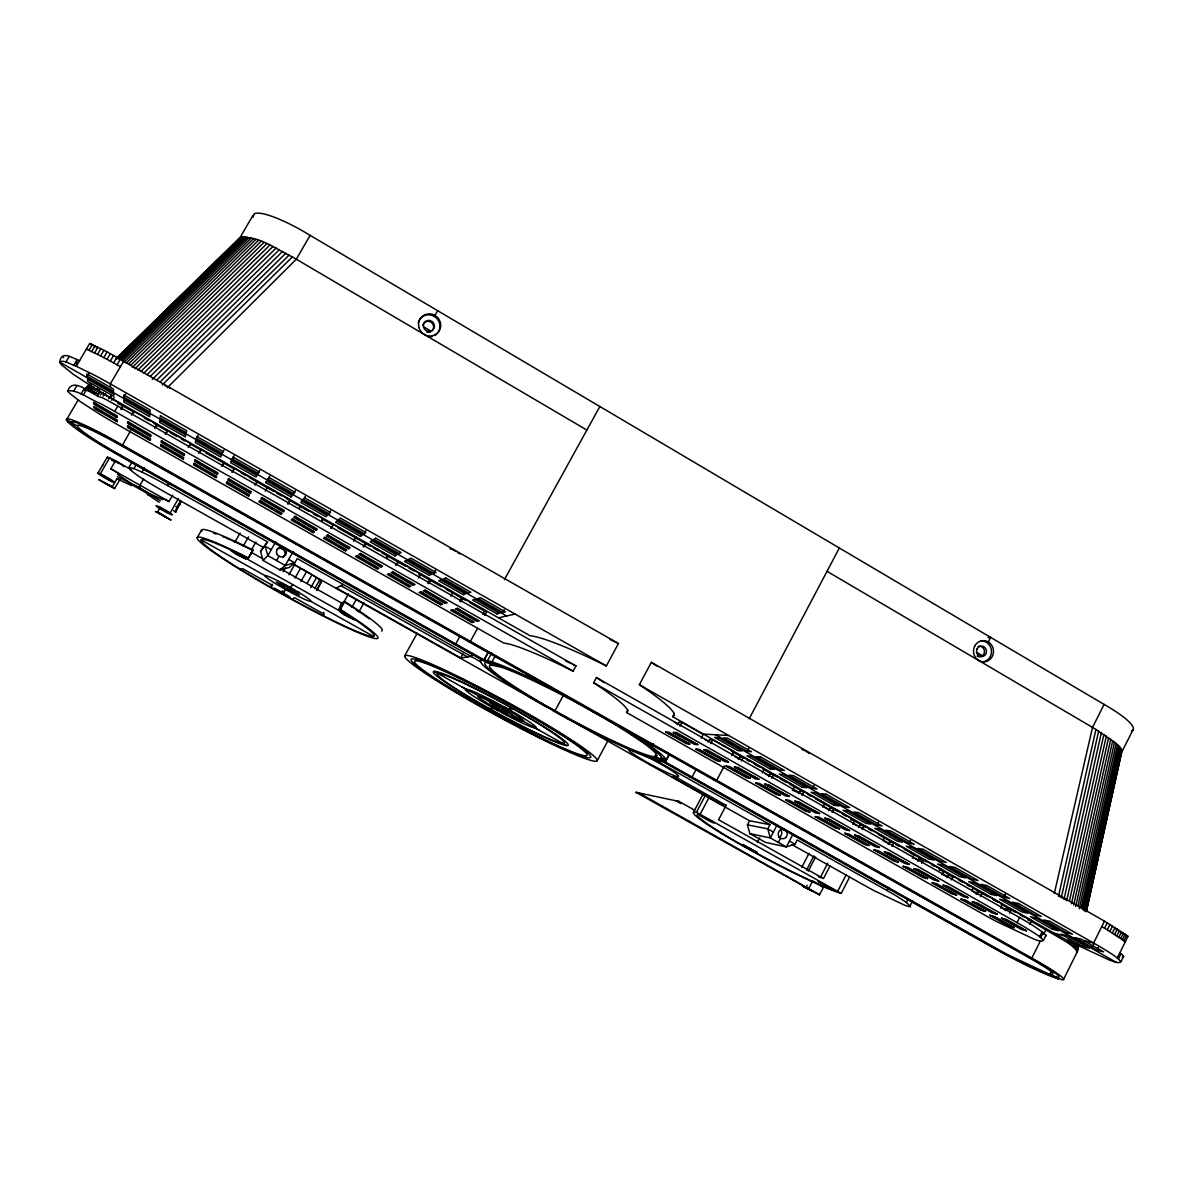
<?xml version="1.0" encoding="UTF-8"?>
<svg xmlns="http://www.w3.org/2000/svg" width="1193" height="1193" viewBox="0 0 1193 1193"><rect width="100%" height="100%" fill="white"/><g stroke="black" fill="none" stroke-linecap="round" stroke-linejoin="round"><path stroke-width="1.5" d="M127.562 425.782L127.547 427.467L150.348 440.366L150.497 438.77L127.562 425.782L150.348 440.366M127.591 421.681L127.576 423.411L150.706 436.519L150.87 434.878L127.591 421.681L150.706 436.519M133.661 413.017L133.72 411.227L156.969 424.41L156.775 426.125M160.354 500.762L139.775 487.982L139.954 485.208L143.667 478.84M160.861 444.631L160.652 446.197L183.334 459.037L183.677 457.545L160.861 444.631L183.334 459.037M161.383 440.828L161.159 442.439L184.169 455.458L184.527 453.936L161.383 440.828L184.169 455.458M167.214 432.045L167.467 430.375L190.597 443.498L190.194 445.078M1063.485 979.572L1077.488 951.283L1071.135 945.05L1071.955 941.411M1079.247 908.723L1116.156 743.448L1095.92 729.43L827.032 571.313M1072.626 946.153L1073.446 942.53M1081.141 908.052L1117.587 744.76L1116.156 743.448M1073.939 947.182L1074.744 943.544M1082.424 909.111L1118.825 745.998L1117.587 744.76M1075.042 948.107L1075.847 944.483M1083.512 910.095L1119.869 747.176L1118.825 745.998M1075.937 948.942L1077.145 943.514M1084.407 910.975L1120.704 748.25L1119.869 747.176M1076.638 949.673L1077.443 946.064M1085.496 909.961L1121.345 749.249L1120.704 748.25M1109.087 805.603L1111.503 794.762M1112.308 791.153L1113.919 783.92M1114.724 780.311L1116.335 773.079M1117.14 769.47L1118.766 762.238M1119.571 758.629L1120.376 755.02M1077.13 950.314L1078.338 944.901M1085.973 910.647L1121.345 749.249M1076.459 951.925L1078.621 944.588M1086.286 910.199L1121.375 752.813L1133.126 729.609M1078.621 945.393L1076.996 951.82M1086.241 911.735L1121.763 750.158M1077.488 951.283L1078.696 945.84M1086.376 911.363L1121.987 750.964M1058.564 895.943L1095.92 729.43M1061.323 897.539L1098.664 731.07M1064.052 899.149L1101.348 732.726M1066.661 900.73L1103.913 734.366M1069.539 900.447L1106.358 735.992M1071.463 903.742L1108.64 737.572M1073.655 905.159L1110.772 739.123M1071.135 945.05L1067.601 942.589L1068.406 938.98M1075.668 906.531L1112.741 740.614M1069.465 943.857L1070.27 940.218M1077.995 905.681L1114.545 742.061M1054.314 893.527L1092.52 727.432L1104.107 704.362M213.92 263.653L239.972 237.69C258.702 235.379 276.075 249.158 292.374 256.913L586.867 430.076M254.437 213.771L252.886 217.305M173.358 510.529A9.097 0.746 29.4 0 1 175.55 512.379L176.982 506.921L180.65 500.583M196.323 438.413L196.845 436.504L222.942 451.342L222.241 453.146L196.323 438.413L198.098 435.356M193.982 463.391L193.579 464.823L216.127 477.588L216.679 476.231L193.982 463.391L216.127 477.588M194.996 459.857L194.563 461.348L217.454 474.307L218.021 472.905L194.996 459.857L217.454 474.307M200.573 450.969L201.035 449.418L224.03 462.466L223.434 463.943M94.978 388.486L73.131 374.184L61.768 365.043A47.645 5.369 30.1 0 1 59.65 362.076C61.663 349.415 73.012 358.81 79.618 360.554L89.714 343.465L107.116 351.875L618.436 643.519L606.342 665.948L602.704 664.143A123.192 13.675 28.3 0 0 532.451 636.048L530.095 635.765L111.009 397.925A65.093 7.382 30.1 0 1 94.978 388.486M67.688 421.726L66.42 419.772L67.121 418.982M201.885 531.526A103.359 8.485 29.1 0 1 252.036 549.585L253.08 550.107L247.518 559.249L338.469 610.219L341.571 603.017L344.717 601.57L345.642 602.152A103.359 8.485 29.1 0 1 381.551 631.008M232.277 458.843L233.053 457.083L259 471.831L258.046 473.472L232.277 458.843L234.037 455.786M226.924 482.032L226.312 483.359L248.74 496.049L249.486 494.797L226.924 482.032L248.74 496.049M228.415 478.796L227.788 480.153L250.545 493.037L251.305 491.755L228.415 478.796L250.545 493.037M254.989 485.268L257.285 481.346L234.41 468.372L232.262 472.383M1118.408 959.038L1121.047 953.58L1119.944 952.655L1127.996 936.341L1104.479 921.145L651.363 662.324L639.329 684.693L642.088 686.542A123.863 13.839 28.5 0 1 660.027 699.516L664.486 703.154A123.863 13.839 28.5 0 1 674.269 715.159L672.673 716.68L1054.254 933.254A60.127 6.219 27 0 0 1068.824 941.202L1109.669 960.186A43.932 4.518 27 0 0 1116.394 962.393C1128.563 964.347 1109.401 952.297 1106.597 950.761A59.486 6.099 27 0 0 1093.623 943.037L639.329 684.693M1120.958 961.826L1123.597 956.398L1121.987 954.43L1121.047 953.58L1117.259 958.098L1119.944 952.655M469.445 691.135L462.034 686.989L502.924 708.717L512.08 714.696L498.659 708.642L489.667 702.453M1104.479 921.145L1093.623 943.037L1083.736 940.576M1092.147 947.406L1093.742 944.17M1097.083 950.21L1103.614 951.88L1081.216 939.145L1074.833 937.564L1097.083 950.21L1098.425 947.525M1051.644 970.938L1050.034 974.189L1047.499 973.369L1008.875 955.25A52.626 4.548 27.3 0 1 995.976 948.226L655.762 756.601M1083.05 946.631L1089.373 948.241L1067.288 935.7L1061.084 934.164L1083.05 946.631L1084.362 943.976M1125.312 941.769L1107.298 929.824L1110.012 924.366M1109.893 931.375L1112.607 925.917M1112.368 932.896L1115.067 927.438M1114.694 934.358L1117.409 928.915M1116.887 935.774L1119.586 930.316M1118.915 937.116L1121.614 931.673M1120.779 938.399L1123.478 932.956M1122.479 939.607L1125.163 934.164M1123.985 940.725L1126.669 935.297M1039.55 936.773L1042.071 931.718L1031.796 924.784A54.893 5.428 27.2 0 0 1019.583 917.551L596.425 677.564L593.622 682.739L596.232 684.454A115.02 11.9 28.6 0 1 627.712 711.088L626.579 712.534L983.286 914.3A55.445 5.398 27.2 0 0 996.871 921.697L1034.077 939.145A40.532 3.922 27.2 0 0 1039.953 941.098C1050.108 942.038 1031.513 931.42 1029.261 929.854A54.908 5.309 27.3 0 0 1017.047 922.636L593.622 682.739M1040.699 937.668L1043.204 932.628L1042.071 931.718M1040.49 940.695L1031.826 958.068L1029.693 957.472M1043.636 934.373L1046.007 929.63M1043.428 940.352L1045.933 935.327L1043.204 932.628M1052.524 929.302L1058.683 930.808L1036.463 918.192L1030.439 916.761L1052.524 929.302L1054.12 926.111M1107.298 929.824L1104.584 928.229L1107.298 922.771M1017.047 922.636L1019.583 917.551M1029.619 924.471L1031.513 920.713L1011.515 909.364L1006.46 908.186L1005.207 910.677M1003.79 897.196L1009.74 898.523L986.954 885.579L981.153 884.341L1003.79 897.196L1005.416 893.96M1000.539 907.977L1002.433 904.205L982.346 892.811L977.44 891.723L976.187 894.228M1009.621 913.137L1011.515 909.364M971.952 890.157L973.22 887.637L953.028 876.169L948.271 875.17L947.003 877.675M980.437 896.584L982.346 892.811M990.995 894.362L996.766 895.645L974.293 882.88L968.656 881.687L990.995 894.362L992.606 891.171M951.104 879.957L953.028 876.169M493.291 665.097L121.298 455.577A56.682 5.324 29.7 0 1 107.221 447.405C78.365 431.016 58.069 412.286 106.52 437.637A56.175 5.219 29.7 0 1 121.119 445.6L1028.56 957.427A52.149 4.474 27.3 0 1 1040.132 964.212C1042.205 965.54 1059.831 975.725 1050.034 974.189L1061.904 979.766A53.864 4.623 27.3 0 0 1038.984 962.155L113.723 440.142A58.084 5.428 29.7 0 0 66.957 418.743M792.092 844.704L863.15 884.669A45.319 3.862 27.7 0 0 874.439 890.813L904.145 904.98A33.15 2.804 27.7 0 0 910.587 906.665L906.426 902.43L908.022 899.313M910.244 905.547L912.615 900.894M941.933 874.752L943.857 870.965L923.546 859.437L918.953 858.542L917.671 861.048M908.917 843.287L914.256 844.256L891.096 831.089L885.892 830.209L908.917 843.287L910.572 840.036M906.426 902.43L897.39 896.584A44.961 3.803 27.7 0 0 887.07 890.575L888.681 887.443M912.391 857.991L914.33 854.203L893.915 842.631L889.486 841.811L888.188 844.331M921.622 863.225L923.546 859.437M883.342 839.887L884.639 837.367L864.12 825.72L859.855 825.004L858.557 827.524M891.976 846.419L893.915 842.631M862.166 829.523L864.12 825.72M846.091 874.961L837.635 891.38A82.138 6.338 28 0 1 752.798 851.101L746.922 847.835A82.138 6.338 28 0 1 700.112 814.327L709.313 796.894M705.659 794.836L696.444 812.269A86.478 6.681 28 0 0 739.779 844.182L751.948 850.997A86.478 6.681 28 0 0 841.214 893.393L849.67 876.959M876.93 825.124L882.074 825.959L858.766 812.716L853.77 811.956L876.93 825.124L878.6 821.858M806.498 870.144L813.865 855.933M808.257 871.144L815.624 856.917M805.842 887.905L802.278 885.981L819.68 894.795L638.732 792.823L635.988 792.331L812.716 891.156L805.842 887.905L807.214 885.266M809.003 888.039L812.687 880.941L816.057 882.85M820.202 877.735L827.703 863.21M830.179 865.596L823.483 878.555L718.574 819.74L726.298 805.081M852.846 824.229L854.799 820.426L834.175 808.72L830.074 808.108L828.762 810.629M819.323 894.884L823.334 887.711L818.98 884.595M465.583 689.345L465.359 689.793A40.487 3.147 28.6 0 0 485.521 703.587L503.312 713.548A40.487 3.147 28.6 0 0 532.555 727.402L534.389 727.879M792.599 834.936L786.351 846.926L770.335 837.933L767.8 828.881L769.992 824.676L749.547 820.799L747.414 824.855L749.875 833.624L765.414 842.347L786.351 846.926L795.015 844.182L797.192 839.991L887.07 890.575M822.842 807.214L824.81 803.411L804.067 791.645L800.13 791.123L798.818 793.643M801.681 867.46L809.063 853.234M834.131 805.29L838.918 805.991L815.818 792.868L811.165 792.256L834.131 805.29L835.801 802.069M832.207 812.522L834.175 808.72M792.659 790.109L794.657 786.291L773.81 774.466L770.037 774.048L768.71 776.568M777.389 824.408L770.335 837.933L749.875 833.624M802.218 787.186L806.811 787.753L783.577 774.555L779.133 774.063L802.218 787.186L803.903 783.95M802.084 795.448L804.067 791.645M778.358 842.437L780.55 838.232M812.403 788.454L817.13 789.05L793.569 775.659L788.991 775.152L812.403 788.454L814.103 785.188M770.141 768.963L774.525 769.41L751.158 756.138L746.922 755.78L770.141 768.963L771.841 765.742M771.811 778.283L773.81 774.466M757.272 842.541L759.747 837.799M762.342 772.915L764.34 769.097L743.388 757.197L739.764 756.884L738.437 759.404M693.342 812.582L702.856 794.568M724.33 765.861L716.71 780.297L713.861 779.924M749.234 718.678L839.365 547.96M731.846 755.616L733.859 751.799L712.788 739.839L709.343 739.615L708.001 742.15M741.375 761.015L743.388 757.197M747.146 751.381L751.441 751.709L727.596 738.169L723.45 737.915L747.146 751.381L748.876 748.1M701.186 738.228L703.214 734.411L682.038 722.391L678.772 722.272L677.415 724.807M696.369 768.918L692.059 777.046L689.45 776.703M710.76 743.671L712.788 739.839M679.995 726.224L682.038 722.391M669.362 753.708L666.052 759.941L661.354 757.466M669.452 754.543L665.962 761.089L661.31 758.584M653.391 743.671L651.691 746.848L653.943 748.473A105.58 9.738 28.4 0 1 665.962 759.568L666.216 760.687L664.784 761.686M672.673 716.68L674.373 713.474M656.657 753.409L654.897 756.69L997.273 949.509A48.481 4.175 27.3 0 0 1054.478 976.694A48.466 4.161 27.3 0 0 1033.988 959.918L117.138 442.707M597.186 760.716A109.652 8.53 28.6 0 0 456.293 675.566A109.652 8.53 28.6 0 0 449.224 688.51A109.652 8.53 28.6 0 0 597.186 760.716L607.759 741.032M626.579 712.534L627.921 710.059M573.162 671.152L575.965 665.962L117.794 406.097A59.367 6.308 29.9 0 0 102.419 397.701C93.054 396.523 73.325 375.318 67.852 390.797C78.141 389.753 89.4 399.208 99.317 402.995A59.382 6.159 29.9 0 1 114.692 411.391L573.162 671.152L569.807 669.467A114.289 11.751 28.4 0 0 509.292 644.086L503.61 642.982L115.139 423.261A59.978 6.278 29.9 0 1 100.331 414.582L80.199 401.579L69.761 393.392A43.902 4.563 29.9 0 1 67.852 390.797M563.782 694.58L554.999 710.774L545.604 706.495A105.58 9.738 28.4 0 1 481.629 663.517L480.63 662.026A105.58 9.738 28.4 0 1 481.808 659.774M504.475 711.744L506.1 708.776M507.1 713.026L508.725 710.059M493.41 705.555L495.035 702.573M495.87 707.046L497.496 704.079M498.659 708.642L500.285 705.674M501.597 710.253L503.222 707.27M502.715 612.501L505.385 611.86L480.511 597.723L478.005 598.454L502.715 612.501L504.251 609.727M488.265 652.109L484 659.863L493.246 662.264A105.58 9.738 28.4 0 1 521.788 673.97L525.427 675.656A79.633 7.426 28.5 0 1 540.504 682.858L564.065 695.43L542.204 684.335A75.577 7.039 28.5 0 0 527.903 677.505L524.458 675.894A100.287 9.246 28.4 0 0 497.332 664.755L486.401 662.369L114.304 452.818A58.084 5.428 29.7 0 1 67.569 421.666M488.459 652.139L484.194 659.893L488.653 662.488M491.829 652.78L487.549 660.579L491.889 663.144M495.423 655.598L491.978 661.861L496.154 664.397M460.021 636.182L455.726 643.952L454.175 644.22M482.822 614.41L484.954 610.548L462.959 598.066L460.93 598.677L459.514 601.242M462.973 653.779L460.692 657.91L336.456 588.06M477.558 628.368L470.4 641.357L468.715 641.655M484.716 615.394L486.505 612.158L470.355 602.987M504.415 579.634L599.87 406.485M472.995 653.317L471.25 656.508L460.006 657.999M496.989 613.873L499.569 613.247L475.053 599.333L472.637 600.049L496.989 613.873L498.48 611.144M450.82 596.261L452.967 592.384L430.837 579.843L429.003 580.573L427.586 583.138M463.152 594.666L465.509 593.905L440.858 579.902L438.666 580.752L463.152 594.666L464.808 591.683M460.811 601.928L462.959 598.066M433.849 573.371L436.041 572.446L410.854 558.145L408.841 559.159L433.849 573.371L435.534 570.343M428.69 583.705L430.837 579.843M404.531 656.075L417.207 633.259M418.639 578.009L420.801 574.131L398.551 561.515L395.465 564.93M386.994 558.369L388.456 555.774L366.087 543.083L363.194 546.633M358.81 612.039L364.029 602.733M394.898 555.908L396.792 554.879L371.843 540.712L370.128 541.846L394.898 555.908L396.568 552.926M396.389 565.393L398.551 561.515M323.944 612.263L322.304 615.17L324.257 614.306L294.537 597.678L292.046 599.214L270.453 587.15A99.004 7.755 29.1 0 1 245.027 572.148L240.345 569.285A99.004 7.755 29.1 0 1 244.118 556.281L248.278 558.339L252.782 550.465L248.621 548.407A98.944 8.127 29.1 0 0 231.487 540.34M363.895 546.976L366.087 543.083M343.196 603.27L348.431 593.95M338.469 610.219L340.288 609.429L344.717 601.57M351.905 607.282L356.275 599.482M307.123 583.332L311.984 574.743L307.958 572.282M310.776 587.672L316.428 577.666L311.984 574.743M314.788 588.567L319.62 580.022L316.428 577.666M316.563 590.177L321.379 581.647L319.62 580.022M316.995 590.55L321.379 581.647M353.739 541.204L355.932 537.327L333.443 524.562L330.729 528.216M360.48 536.358L362.135 535.195L337.037 520.938L335.561 522.206L360.48 536.358L362.165 533.375M364.148 533.763L365.848 532.555L340.378 518.075L338.842 519.387L364.148 533.763L365.863 530.736M437.742 310.702L434.282 316.399M288.915 574.743L294.611 564.707L300.681 568.032L294.999 578.068M284.053 587.463L276.358 582.005L288.9 587.836L299.518 594.979L284.053 587.463L285.485 584.958M321.752 521.356L323.228 518.761L300.621 505.936L299.547 507.129M281.205 593.219C310.374 607.655 254.452 576.517 281.205 593.219L282.577 590.803M283.129 594.278L284.501 591.847M305.274 496.288L303.529 499.33L328.985 513.795L330.715 510.753M287.006 589.163L288.423 586.643M290.018 590.803L291.435 588.283M292.882 592.295L294.313 589.774M300.934 581.498L306.616 571.462L302.172 568.882M331.236 528.454L333.443 524.562M297.46 594.427L298.891 591.907M275.702 541.801L267.814 555.64L263.116 560.486L280.012 569.971L289.213 567.465L294.79 562.857L297.236 558.563L480.898 661.951M299.145 508.531L300.621 505.936M276.552 560.546L278.998 556.251M272.108 584.242L270.453 587.15L272.63 585.42L242.641 568.643L240.345 569.285M293.135 551.628L285.276 565.452L280.012 569.971M283.114 571.745L285.559 567.45M243.148 546.23L248.517 536.835M251.514 549.749L255.958 541.95M247.518 559.249L253.08 550.107M267.53 479.601L265.8 482.613L291.017 496.929L292.732 493.932M263.116 560.486L260.521 551.345L267.59 541.876L167.527 485.551A48.033 4.265 29.5 0 0 155.06 478.751C116.496 458.306 125.906 469.565 154.121 485.819A48.421 4.34 29.5 0 0 166.125 492.784L262.892 547.184M287.871 503.923L290.346 500.106L267.605 487.206L266.74 488.519M269.752 476.096L268.007 479.139L293.627 493.693L295.357 490.651M288.124 503.998L290.346 500.106M267.59 541.876L260.521 551.345M258.046 473.472L259.791 470.43M234.723 542.383L240.076 533.017M265.264 491.098L267.605 487.206M232.158 472.279L234.41 468.372M197.188 537.685L201.557 530.08M170.122 512.975L178.413 498.644M176.251 509.679L180.784 501.865L175.55 512.379M222.241 453.146L224.001 450.089M221.779 466.388L224.03 462.466M310.15 235.334L296.296 259.209L167.244 387.755M188.315 447.405L190.597 443.498M167.527 485.551L169.197 482.673M160.309 507.323L157.625 511.961L155.448 511.543L171.091 520.088L157.625 511.961L167.124 517.866L159.176 513.422L160.384 513.81M162.949 499.688A9.365 0.79 29.4 0 1 161.338 497.794A9.365 0.79 29.4 0 1 169.003 501.522L172.687 495.155M198.769 453.34L201.035 449.418M133.87 468.67L135.748 465.449M141.907 472.16L144.413 467.85M165.186 434.297L167.467 430.375M110.487 387.427L110.323 383.878L123.789 360.987M100.272 473.815L109.622 457.844M239.197 238.988L252.901 215.471M130.469 430.897L122.253 445.586M117.988 474.247A9.469 0.79 29.6 0 0 117.943 473.308A9.469 0.79 29.6 0 0 110.785 468.819L115.453 460.841L131.648 469.953M120.329 479.511L116.899 478.855L112.366 486.61L102.717 481.793L110.74 486.282L109.547 485.327M114.737 488.534L98.706 479.541L114.483 488.593L119.822 479.825M128.68 467.775L131.469 462.988M154.687 428.332L156.969 424.41M86.373 349.161L97.513 354.425L100.868 348.699M97.513 354.425L100.6 355.976L103.955 350.25M100.6 355.976L103.761 357.602L107.116 351.875M103.761 357.602L107.012 359.302L110.367 353.59M107.012 359.302L110.308 361.076L113.663 355.35M110.308 361.076L113.663 362.911L117.018 357.184M113.663 362.911L117.033 364.79L120.389 359.063M114.692 411.391L117.794 406.097M123.774 397.194L123.759 394.958L150.184 409.974L150.005 412.092L123.774 397.194L125.578 394.122M120.851 409.154L123.147 405.232L99.765 391.96L97.453 395.882M121.641 409.661L123.147 405.232M131.424 415.149L133.72 411.227M97.93 473.114L107.251 457.187M88.953 350.324L92.308 344.613M91.682 351.592L95.037 345.881M94.545 352.964L97.901 347.252M73.638 391.14L76.74 385.891M87.164 376.392L86.88 374.005L113.469 389.112L113.559 391.393L87.164 376.392L88.834 373.573M81.02 394.078L84.121 388.814M76.516 425.498L66.45 419.861L78.141 399.938M83.256 395.077L86.373 389.813M79.618 360.554L76.233 366.266C71.312 365.088 64.154 359.182 59.65 362.076L506.607 615.991M65.839 362.12L69.209 356.468M73.802 365.207L77.187 359.511L76.233 366.266L93.636 374.766A64.407 7.233 30.1 0 1 110.323 383.878L606.342 665.948M256.48 482.688L257.285 481.346M265.8 482.613L266.8 481.047L292.196 495.468L291.017 496.929M268.007 479.139L269.036 477.528L294.835 492.187L293.627 493.693M259.686 500.568L258.881 501.776L281.19 514.407L282.13 513.273L259.686 500.568L281.19 514.407M261.655 497.615L260.82 498.853L283.457 511.663L284.411 510.5L261.655 497.615L283.457 511.663M497.809 710.596L490.875 706.614M503.878 706.703L511.424 710.819L498.167 703.631A40.487 3.147 28.6 0 0 468.521 689.673L466.851 689.3M303.529 499.33L304.812 497.869L330.446 512.438L328.985 513.795M292.27 519.015L291.271 520.103L313.461 532.66L314.579 531.646L292.27 519.015L313.461 532.66M294.701 516.33L293.672 517.464L316.175 530.199L317.338 529.155L294.701 516.33L316.175 530.199M150.333 376.332L279.326 249.695M152.301 379.389L282.592 251.41M156.954 379.896L285.873 253.199M160.309 381.76L289.168 255.048M162.263 384.921L292.374 256.913M100.406 394.928L103.075 392.333M130.962 365.043L258.463 240.315M103.001 396.091L105.67 393.481M132.244 367.474L261.133 241.329M134.988 368.726L263.936 242.462M108.608 398.73L111.262 396.121M137.866 370.069L266.844 243.7M111.59 400.192L114.245 397.582M140.849 371.5L269.857 245.057M143.921 373.036L272.958 246.519M147.097 374.647L276.12 248.055M83.823 390.066L90.429 383.609M116.899 357.781L239.972 237.69M84.315 389.872L90.191 384.295L84.882 389.589M116.124 358.825L240.703 237.243M122.133 353.232L164.694 311.701M168.69 307.794L209.923 267.56M90.325 384.623L85.016 389.798L97.975 393.869L100.63 391.274M116.854 358.72L241.612 236.96M85.926 389.872L91.235 384.683M117.824 358.735L242.746 236.796M87.044 390.051L91.041 386.159M118.987 358.884L244.073 236.766M88.386 390.379L92.383 386.472M120.359 359.153L245.594 236.87M89.922 390.827L93.889 386.95M121.671 359.824L247.309 237.109M91.652 391.408L94.307 388.814M123.431 360.361L249.203 237.496M93.576 392.109L97.558 388.217M124.057 362.329L251.276 238.003M95.694 392.929L99.675 389.037M126.19 363.104L253.527 238.645M128.501 364.014L255.913 239.42M282.517 548.989L283.889 547.647M322.035 519.88L323.228 518.761M324.66 537.342L323.482 538.326L345.552 550.823L346.865 549.913L324.66 537.342L345.552 550.823M327.568 534.941L326.345 535.955L348.729 548.631L350.086 547.691L327.568 534.941L348.729 548.631M539.355 730.176L531.899 726.194L566.615 745.536M535.911 727.969L536.328 727.641A40.487 3.147 28.6 0 0 516.569 713.936L511.2 710.849M354.545 538.326L355.932 537.327M282.368 592.414L286.096 589.804M289.839 587.165L293.165 584.838M356.886 555.58L355.514 556.46L377.465 568.882L378.971 568.077L356.886 555.58L377.465 568.882M360.256 553.448L358.839 554.357L381.089 566.958L382.64 566.138L360.256 553.448L381.089 566.958M386.86 556.669L388.456 555.774M336.023 588.298L343.166 584.421M388.948 573.729L387.382 574.489L409.214 586.837L410.899 586.151L388.948 573.729L409.214 586.837M392.765 571.865L391.155 572.655L413.285 585.181L415.03 584.481L392.765 571.865L413.285 585.181M419.026 574.907L420.801 574.131M1045.65 936.52L1045.933 935.327M420.816 591.773L419.071 592.429L440.784 604.717L442.663 604.135L420.816 591.773L440.784 604.717M425.096 590.177L423.291 590.848L445.302 603.315L447.241 602.719L425.096 590.177L445.302 603.315M452.535 609.712L450.596 610.264L472.189 622.478L474.247 622.015L452.535 609.712L472.189 622.478M457.247 608.385L455.249 608.937L477.155 621.344L479.273 620.852L457.247 608.385L477.155 621.344M498.465 617.825L515.108 614.052M552.896 710.64L554.044 710.76M987.968 637.539L990.667 637.345L988.281 641.968L986.268 642.117M488.489 708.478L493.514 708.553M494.886 708.582L496.452 708.612M505.221 708.761L506.891 708.791M508.352 708.806L513.944 708.91M592.578 711.52L593.726 711.55M486.401 662.369A100.287 9.246 28.4 0 0 553.433 710.417A100.287 9.246 28.4 0 0 658.327 759.18L661.131 758.882L661.265 757.123A100.287 9.246 28.4 0 0 649.782 746.564L647.65 745.014A75.413 7.009 28.4 0 0 638.046 738.392L620.971 727.536L641.595 739.869A79.454 7.382 28.4 0 1 651.691 746.848L647.65 745.014M665.754 732.01L668.9 732.189L689.837 744.029L686.571 743.791L665.754 732.01L689.837 744.029M673.359 732.427L676.595 732.606L697.801 744.611L694.445 744.372L673.359 732.427L697.801 744.611M703.348 734.098L728.64 735.484M320.201 582.363L321.573 582.452M695.966 749.115L699.292 749.383L720.11 761.164L716.68 760.821L695.966 749.115L720.11 761.164M703.974 749.771L707.389 750.039L728.476 761.984L724.956 761.641L703.974 749.771L728.476 761.984M726.03 766.115L729.519 766.488L750.218 778.209L746.624 777.776L726.03 766.115L750.218 778.209M734.426 767.01L738.02 767.382L759.002 779.268L755.303 778.82L734.426 767.01L759.002 779.268M755.93 783.04L759.583 783.503L780.177 795.164L776.419 794.627L755.93 783.04L780.177 795.164M764.728 784.159L768.471 784.636L789.348 796.462L785.486 795.91L764.728 784.159L789.348 796.462M792.152 790.079L799.444 793.091M785.68 799.862L789.483 800.428L809.972 812.03L806.05 811.404L785.68 799.862L809.972 812.03M794.866 801.219L798.773 801.8L819.546 813.566L815.505 812.91L794.866 801.219L819.546 813.566M850.579 819.74L854.799 820.426M815.266 816.609L819.233 817.265L839.618 828.807L835.547 828.076L815.266 816.609L839.618 828.807M824.84 818.189L828.926 818.875L849.565 830.567L845.375 829.821L824.84 818.189L849.565 830.567M676.013 800.891L678.951 801.413L694.773 810.286M844.704 833.266L848.834 834.026L869.115 845.494L864.88 844.674L844.704 833.266L869.115 845.494M854.665 835.085L858.9 835.846L879.45 847.492L875.095 846.642L854.665 835.085L879.45 847.492M911.303 853.621L914.33 854.203M781.266 829.12L784.919 829.821M747.414 824.855L767.8 828.881L773.407 832.043M873.992 849.834L878.272 850.684L898.448 862.107L894.049 861.197L873.992 849.834L898.448 862.107M884.326 851.877L888.725 852.741L909.155 864.314L904.652 863.389L884.326 851.877L909.155 864.314M939.145 869.995L943.857 870.965M903.131 866.327L907.56 867.266L927.632 878.615L923.084 877.616L903.131 866.327L927.632 878.615M913.823 868.579L918.401 869.548L938.727 881.06L934.044 880.031L913.823 868.579L938.727 881.06M687.466 821.112L690.464 821.753M635.988 792.331L678.951 801.413M932.106 882.731L936.699 883.745L956.667 895.048L951.969 893.96L932.106 882.731L956.667 895.048M943.186 885.206L947.913 886.265L968.134 897.718L963.303 896.584L943.186 885.206L968.134 897.718M960.947 899.045L965.689 900.163L985.552 911.407L980.706 910.214L960.947 899.045L985.552 911.407M972.384 901.729L977.261 902.892L997.378 914.27L992.397 913.063L972.384 901.729L997.378 914.27M1028.068 919.878L1031.513 920.713M989.638 915.27L994.53 916.478L1014.289 927.662L1009.293 926.394L989.638 915.27L1014.289 927.662M1001.434 918.178L1006.474 919.43L1026.487 930.764L1021.342 929.451L1001.434 918.178L1026.487 930.764M1054.254 933.254L1063.56 935.566M1069.763 937.101L1077.339 938.98M818.323 876.706L821.694 877.556M991.115 946.586L993.068 947.138M1053.568 977.306L1058.683 979.035M159.176 502.253L147.47 494.379L152.54 496.169M222.509 536.492L224.329 537.253M139.775 487.982L117.346 476.618M638.046 738.392L641.595 739.869M147.47 494.379L150.81 495.393L128.576 482.926L131.812 485.596L116.899 478.855M109.13 479.69L110.308 480.048L102.061 475.425L112.053 481.644M1058.4 896.018L1059.727 896.584M1123.433 934.298L1127.996 936.341M147.649 492.754L161.413 498.987M158.356 507.607L168.302 512.572L160.145 507.994L161.279 508.934M610.07 639.493L618.436 643.519M572.61 664.292L575.965 665.962M248.562 558.011L247.533 557.489A103.418 8.097 29.1 0 0 213.86 552.568A103.418 8.097 29.1 0 0 351.025 629.472A103.418 8.097 29.1 0 0 341.228 610.011L340.288 609.429M1061.174 897.27L1064.052 898.776M117.839 403.353L121.075 405.053M122.178 405.635L134.391 412.36M660.281 759.151L664.874 761.671M553.284 710.849L560.71 714.98A105.58 9.738 28.4 0 0 662.786 761.701M201.08 539.862L264.906 575.593M310.896 601.347A26.38 2.058 29.1 0 0 278.282 581.006A26.38 2.058 29.1 0 0 274.584 583.019A26.38 2.058 29.1 0 0 310.896 601.347L373.558 636.436M434.207 671.405L462.034 686.989M511.886 714.89L531.959 726.134M291.569 563.305L749.547 820.799M110.785 468.819L169.003 501.522M133.884 484.746L147.917 492.62M251.231 552.314L262.579 558.667M280.385 568.673L341.571 603.017M677.579 801.771L680.726 803.53M696.444 812.269L841.214 893.393M492.053 664.978L117.51 454.041A52.253 4.876 29.7 0 1 71.252 422.531M658.327 759.18L998.138 950.523A53.894 4.638 27.3 0 0 1053.673 977.35M649.171 756.66L769.992 824.676M340.825 585.688L467.552 657M271.258 549.615L265.129 546.17L267.814 555.64L285.276 565.452L294.79 562.857L288.706 559.428M789.423 841.035L795.015 844.182M117.033 364.79L120.433 366.698M93.606 402.444L117.003 415.701L117.063 417.461L93.8 404.293L93.606 402.444L117.063 417.461M94.068 406.828L117.138 419.891L117.197 421.606L94.262 408.632L94.068 406.828L117.197 421.606M715.725 734.784L1116.394 962.393M144.428 418.057L149.259 420.801M154.106 423.545L167.005 430.867M170.241 432.701L176.683 436.355M181.53 439.099L184.751 440.933M189.598 443.677L200.886 450.089M205.718 452.833L234.753 469.311M241.21 472.965L246.056 475.709M249.277 477.543L273.465 491.277M276.701 493.112L281.533 495.856M286.38 498.599L308.957 511.409M313.804 514.153L317.025 515.987M321.871 518.731L333.16 525.144M338.007 527.888L370.292 546.215M373.513 548.049L378.36 550.793M381.581 552.627L405.799 566.362M409.02 568.196L413.867 570.94M418.713 573.684L441.306 586.509M446.152 589.253L465.509 600.243M731.95 751.426L743.209 757.809M746.43 759.643L749.636 761.462M754.468 764.206L759.285 766.935M762.506 768.769L776.986 776.986M780.192 778.805L786.634 782.459M789.855 784.278L804.321 792.495M807.542 794.314L810.748 796.149M815.58 798.878L838.097 811.658M842.914 814.387L846.135 816.221M850.967 818.95L865.432 827.167M868.653 829.001L871.874 830.82M878.302 834.474L892.782 842.676M896.003 844.51L899.224 846.344M904.07 849.088L926.648 861.898M931.479 864.642L934.715 866.476M939.547 869.22L954.072 877.466M958.904 880.21L962.125 882.03M966.971 884.788L970.192 886.608M973.428 888.442L987.938 896.674M992.77 899.433L997.616 902.176M1000.838 903.996L1015.362 912.242M1020.194 914.986L1023.43 916.82M1028.262 919.564L1067.601 942.589M918.953 858.542L923.621 861.182M1006.46 908.186L1009.517 909.916M674.284 722.108L677.49 723.927M704.631 739.317L707.822 741.136M734.813 756.437L739.585 759.151M764.847 773.467L769.589 776.166M824.438 807.258L827.569 809.033M853.994 824.02L857.111 825.795M883.402 840.707L889.605 844.226M912.66 857.29L918.819 860.794M941.754 873.798L946.362 876.408M972.235 891.082L978.349 894.556M1001.031 907.426L1005.595 910.005M90.922 344.002L97.319 347.655M1116.111 929.422L1127.385 935.864M1054.284 976.59L1058.4 978.946M66.42 419.772L71.476 422.65M1101.765 926.603L1104.584 928.229M424.499 327.314L430.643 330.938M976.5 652.273L982.928 656.046M112.604 460.543L113.454 461.094M596.425 677.564L599.035 679.264A114.975 12.184 28.6 0 1 604.15 682.739M354.903 608.728L344.21 601.794L339.796 609.653L343.48 611.979A99.004 7.755 29.1 0 1 323.512 615.797L318.501 613.232A99.004 7.755 29.1 0 1 292.046 599.214M1065.274 899.507L1066.229 900.148M118.211 474.725L131.856 483.896M651.363 662.324L656.761 666.067M356.245 609.623L358.124 610.891M119.046 463.585L111.367 459.514L111.933 460.066M89.714 343.465L92.353 345.433M525.427 675.656L527.903 677.505M540.504 682.858L542.204 684.335M62.99 356.483L63.617 357.751M1123.597 956.398L1122.881 957.561A43.917 4.623 26.9 0 1 1122.195 957.591M110.606 389.708L110.74 392.408M110.845 394.629L111.009 397.925M565.378 660.773A114.26 12.034 28.4 0 1 571.149 663.576M164.679 385.414A6.785 0.865 30.1 0 1 170.405 388.426M450.029 548.825A6.487 0.835 29 0 1 451.893 549.466M453.221 550.062A6.487 0.835 29 0 1 456.144 551.598M457.575 552.448A6.487 0.835 29 0 1 459.842 553.999M801.815 749.293A6.308 0.79 27.7 0 1 804.664 750.68M806.11 751.471A6.308 0.79 27.7 0 1 807.407 752.246M808.496 752.962A6.308 0.79 27.7 0 1 809.286 753.558M780.386 829.478A4.727 4.518 -84.3 0 1 778.537 837.456M276.552 549.794A4.966 4.906 18.7 0 1 283.994 550.241A4.966 4.906 18.7 0 1 282.622 557.489M642.52 754.587A28.378 2.52 28.2 0 1 678.623 776.196A28.378 2.52 28.2 0 1 644.623 760.925A28.378 2.52 28.2 0 1 635.839 751.59M637.032 752.097A28.378 2.52 28.2 0 1 641.059 753.901M71.222 422.382A52.253 4.876 29.7 0 1 117.138 442.588M1131.367 730.981A52.954 10.305 26 0 0 1110.161 708.001L303.037 231.159A56.518 11.841 31 0 0 254.318 213.696M981.242 640.76A10.603 9.976 84 0 1 991.487 651.214A10.603 9.976 84 0 1 981.779 661.966M978.096 646.397A5.294 4.981 84 0 1 984.464 652.109A5.294 4.981 84 0 1 977.142 656.105M418.176 322.826A11.244 10.886 44.9 0 1 435.49 317.219A11.244 10.886 44.9 0 1 434.58 335.546M431.941 336.605A11.244 10.886 44.9 0 1 429.077 336.933M431.001 331.624A5.607 5.428 44.9 0 1 426.826 332.101M422.814 325.286A5.607 5.428 44.9 0 1 430.852 322.065A5.607 5.428 44.9 0 1 432.12 330.759M355.693 609.519A8.977 0.761 29 0 1 358.228 611.263M213.562 533.167A98.944 8.127 29.1 0 1 216.201 534.061M226.148 538.013A98.944 8.127 29.1 0 1 230.1 539.728M359.988 612.173A98.944 8.127 29.1 0 1 362.314 613.784M363.418 614.559A98.944 8.127 29.1 0 1 369.278 618.854M108.399 458.306A9.455 0.835 29.6 0 1 114.364 460.244A9.455 0.835 29.6 0 1 123.446 466.538M179.8 504.311A9.097 0.79 29.5 0 1 179.681 504.714M102.896 465.553A9.469 0.79 29.6 0 1 102.598 465.151M176.982 506.921A9.365 0.79 29.4 0 1 175.789 506.697M149.796 414.597L149.632 416.64L123.804 401.981L123.789 399.819L149.796 414.597M159.862 420.309L159.623 422.322L185.288 436.892L185.72 434.998L159.862 420.309M160.414 415.79L160.16 417.863L186.242 432.686L186.675 430.718L160.414 415.79M195.727 440.679L195.22 442.528L220.735 457.023L221.421 455.279L195.727 440.679M231.367 460.93L230.622 462.63L255.988 477.036L256.913 475.425L231.367 460.93M656.851 755.706L653.868 756.675A95.008 8.754 28.4 0 1 554.447 710.476A95.008 8.754 28.4 0 1 490.994 664.948L501.403 667.245A95.008 8.754 28.4 0 1 533.584 680.83L554.849 691.284A95.008 8.754 28.4 0 1 626.28 731.563L641.61 741.733A95.008 8.754 28.4 0 1 656.582 754.692L656.851 755.706M302.023 501.06L300.785 502.462L325.853 516.703L327.27 515.391L302.023 501.06M375.72 538.162L373.946 539.34L399.103 553.627L401.057 552.568L375.72 538.162M406.455 560.367L404.502 561.351L429.122 575.339L431.255 574.444L406.455 560.367M445.779 577.994L443.528 578.873L468.387 592.996L470.817 592.22L445.779 577.994M699.217 814.804C711.162 823.617 726.03 827.629 699.217 814.804M230.622 550.182L235.722 554.074L246.161 559.114L230.622 550.182M742.732 844.569L757.152 852.458L742.732 844.569M718.544 737.632L714.518 737.378L737.87 750.651L742.046 750.979L718.544 737.632M760.672 756.959L756.317 756.586L779.864 769.977L784.383 770.439L760.672 756.959M818.249 881.508L832.968 889.546L818.249 881.508M339.304 611.099L343.793 614.634L354.455 619.808L339.304 611.099M826.257 794.24L821.47 793.613L844.748 806.841L849.699 807.557L826.257 794.24M676.237 777.269L671.719 776.658L720.885 804.291L725.776 805.141L676.237 777.269M847.865 811.076L843.019 810.345L865.85 823.304L870.845 824.124L847.865 811.076M879.748 829.18L874.693 828.33L897.404 841.214L902.594 842.154L879.748 829.18M911.437 847.179L906.188 846.21L928.765 859.035L934.149 860.078L911.437 847.179M923.233 849.356L917.82 848.357L940.71 861.361L946.258 862.45L923.233 849.356M942.947 865.074L937.519 864L959.962 876.751L965.555 877.914L942.947 865.074M955.19 867.52L949.583 866.401L972.34 879.33L978.096 880.538L955.19 867.52M1005.46 900.581L999.645 899.268L1021.849 911.884L1027.814 913.271L1005.46 900.581M1018.554 903.533L1012.559 902.176L1035.062 914.971L1041.206 916.403L1018.554 903.533M1049.974 921.384L1043.786 919.922L1066.169 932.643L1072.492 934.194L1049.974 921.384M113.663 394.078L87.507 379.21L87.775 381.521L113.753 396.27L113.663 394.078M786.023 837.292A4.772 4.563 -84.4 0 0 783.816 829.374A4.772 4.563 -84.4 0 0 778.358 835.398A4.772 4.563 -84.4 0 0 786.023 837.292M277.149 554.447A5.011 4.936 19.1 0 0 285.813 554.402A5.011 4.936 19.1 0 0 281.384 546.99A5.011 4.936 19.1 0 0 277.149 554.447M974.711 646.084A10.633 9.991 84 0 0 983.793 661.876A10.633 9.991 84 0 0 992.024 645.801A10.633 9.991 84 0 0 974.711 646.084M977.127 648.783A5.309 4.981 84 0 0 981.645 656.672A5.309 4.981 84 0 0 985.761 648.649A5.309 4.981 84 0 0 977.127 648.783M418.982 327.643A11.274 10.901 45 0 0 437.607 332.922A11.274 10.901 45 0 0 432.328 314.281A11.274 10.901 45 0 0 418.982 327.643M423.59 327.225A5.622 5.443 44.9 0 0 432.88 329.85A5.622 5.443 44.9 0 0 430.255 320.559A5.622 5.443 44.9 0 0 423.59 327.225M448.016 687.064A102.374 7.963 28.6 0 0 590.371 757.63A102.374 7.963 28.6 0 0 464.271 680.264A102.374 7.963 28.6 0 0 448.016 687.064M485.402 702.081A26.425 2.058 28.6 0 0 523.548 721.422A26.425 2.058 28.6 0 0 493.44 702.468A26.425 2.058 28.6 0 0 485.402 702.081M464.092 693.864A72.475 5.637 28.6 0 0 564.274 743.373A72.475 5.637 28.6 0 0 474.143 688.257A72.475 5.637 28.6 0 0 464.092 693.864M461.825 692.924A76.74 5.965 28.6 0 0 568.002 745.416A76.74 5.965 28.6 0 0 472.696 687.093A76.74 5.965 28.6 0 0 461.825 692.924M450.343 688.063A98.094 7.62 28.6 0 0 586.643 755.601A98.094 7.62 28.6 0 0 465.643 681.382A98.094 7.62 28.6 0 0 450.343 688.063M100.376 475.097A9.469 0.761 29.5 0 0 114.155 482.434A9.469 0.761 29.5 0 0 104 475.664A9.469 0.761 29.5 0 0 100.376 475.097M158.311 507.577A9.365 0.761 29.4 0 0 172.06 514.899A9.365 0.761 29.4 0 0 162.293 508.352A9.365 0.761 29.4 0 0 158.311 507.577"/></g></svg>
